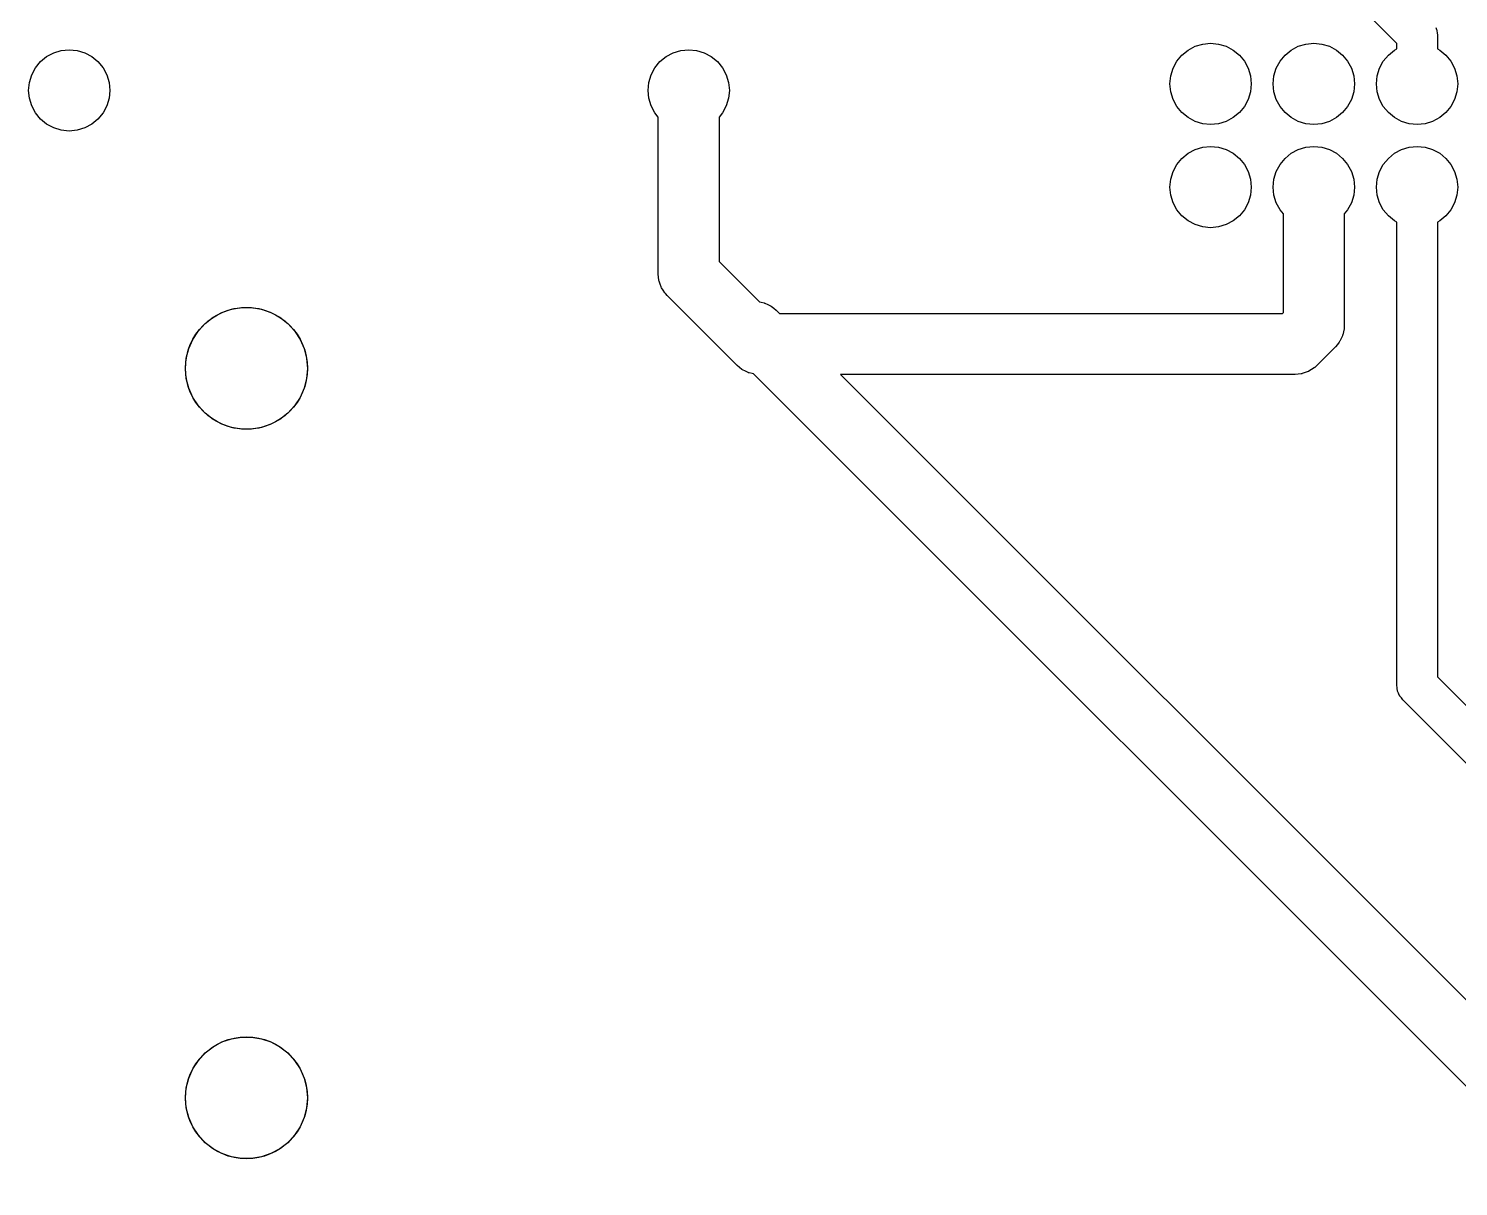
# Model space of a CAD drawing. Extents: x 62 to 248, y -138 to -62.
# Drawn here: x 79.64 to 114.82, y -137.63 to -109.14 of the extents above; entities that cross this region are included whole.
import ezdxf

# ---------------------------------------------------------------- set-up
doc = ezdxf.new("R2010")
doc.units = 0
doc.layers.add('BLACK', color=7, linetype='CONTINUOUS')

msp = doc.modelspace()

# ---------------------------------------------------------------- linework, layer by layer
at = {"layer": 'BLACK', "linetype": 'CONTINUOUS'}
for p, q in [((113.3, -109.507), (112.413, -108.62)), ((114.258, -109.11), (114.28, -109.159)), ((114.28, -109.159), (114.282, -109.177)), ((114.282, -109.177), (114.289, -109.194)), ((114.289, -109.194), (114.292, -109.247)), ((114.292, -109.247), (114.3, -109.3)), ((114.3, -109.3), (114.3, -109.639)), ((80.0844, -109.829), (80.2573, -109.736)), ((80.2573, -109.736), (80.4449, -109.679)), ((80.4449, -109.679), (80.64, -109.66)), ((80.64, -109.66), (80.8351, -109.679)), ((80.8351, -109.679), (81.0227, -109.736)), ((81.0227, -109.736), (81.1956, -109.829)), ((95.3244, -109.829), (95.4973, -109.736)), ((95.4973, -109.736), (95.6849, -109.679)), ((95.6849, -109.679), (95.88, -109.66)), ((95.88, -109.66), (96.0751, -109.679)), ((96.0751, -109.679), (96.2627, -109.736)), ((96.2627, -109.736), (96.4356, -109.829)), ((108.013, -109.793), (108.164, -109.669)), ((108.164, -109.669), (108.337, -109.576)), ((108.337, -109.576), (108.525, -109.519)), ((108.525, -109.519), (108.72, -109.5)), ((108.72, -109.5), (108.915, -109.519)), ((108.915, -109.519), (109.103, -109.576)), ((109.103, -109.576), (109.276, -109.669)), ((109.276, -109.669), (109.427, -109.793)), ((110.553, -109.793), (110.704, -109.669)), ((110.704, -109.669), (110.877, -109.576)), ((110.877, -109.576), (111.065, -109.519)), ((111.065, -109.519), (111.26, -109.5)), ((111.26, -109.5), (111.455, -109.519)), ((111.455, -109.519), (111.643, -109.576)), ((111.643, -109.576), (111.816, -109.669)), ((111.816, -109.669), (111.967, -109.793)), ((113.093, -109.793), (113.244, -109.669)), ((113.244, -109.669), (113.3, -109.639)), ((113.3, -109.639), (113.3, -109.507)), ((114.3, -109.639), (114.356, -109.669)), ((114.356, -109.669), (114.507, -109.793)), ((79.8085, -110.104), (79.9329, -109.953)), ((79.9329, -109.953), (80.0844, -109.829)), ((81.1956, -109.829), (81.3471, -109.953)), ((81.3471, -109.953), (81.4715, -110.104)), ((95.0485, -110.104), (95.1729, -109.953)), ((95.1729, -109.953), (95.3244, -109.829)), ((96.4356, -109.829), (96.5871, -109.953)), ((96.5871, -109.953), (96.7115, -110.104)), ((107.796, -110.117), (107.889, -109.944)), ((107.889, -109.944), (108.013, -109.793)), ((109.427, -109.793), (109.551, -109.944)), ((109.551, -109.944), (109.644, -110.117)), ((110.336, -110.117), (110.429, -109.944)), ((110.429, -109.944), (110.553, -109.793)), ((111.967, -109.793), (112.091, -109.944)), ((112.091, -109.944), (112.184, -110.117)), ((112.876, -110.117), (112.969, -109.944)), ((112.969, -109.944), (113.093, -109.793)), ((114.507, -109.793), (114.631, -109.944)), ((114.631, -109.944), (114.724, -110.117)), ((79.6592, -110.465), (79.7161, -110.277)), ((79.7161, -110.277), (79.8085, -110.104)), ((81.4715, -110.104), (81.5639, -110.277)), ((81.5639, -110.277), (81.6208, -110.465)), ((94.8992, -110.465), (94.9561, -110.277)), ((94.9561, -110.277), (95.0485, -110.104)), ((96.7115, -110.104), (96.8039, -110.277)), ((96.8039, -110.277), (96.8608, -110.465)), ((107.72, -110.5), (107.739, -110.305)), ((107.739, -110.305), (107.796, -110.117)), ((109.644, -110.117), (109.701, -110.305)), ((109.701, -110.305), (109.72, -110.5)), ((110.26, -110.5), (110.279, -110.305)), ((110.279, -110.305), (110.336, -110.117)), ((112.184, -110.117), (112.241, -110.305)), ((112.241, -110.305), (112.26, -110.5)), ((112.8, -110.5), (112.819, -110.305)), ((112.819, -110.305), (112.876, -110.117)), ((114.724, -110.117), (114.781, -110.305)), ((114.781, -110.305), (114.8, -110.5)), ((79.64, -110.66), (79.6592, -110.465)), ((79.6592, -110.855), (79.64, -110.66)), ((81.6208, -110.465), (81.64, -110.66)), ((81.64, -110.66), (81.6208, -110.855)), ((94.88, -110.66), (94.8992, -110.465)), ((94.8992, -110.855), (94.88, -110.66)), ((96.8608, -110.465), (96.88, -110.66)), ((96.88, -110.66), (96.8608, -110.855)), ((107.739, -110.695), (107.72, -110.5)), ((107.796, -110.883), (107.739, -110.695)), ((109.701, -110.695), (109.644, -110.883)), ((109.72, -110.5), (109.701, -110.695)), ((110.279, -110.695), (110.26, -110.5)), ((110.336, -110.883), (110.279, -110.695)), ((112.241, -110.695), (112.184, -110.883)), ((112.26, -110.5), (112.241, -110.695)), ((112.819, -110.695), (112.8, -110.5)), ((112.876, -110.883), (112.819, -110.695)), ((114.781, -110.695), (114.724, -110.883)), ((114.8, -110.5), (114.781, -110.695)), ((79.7161, -111.043), (79.6592, -110.855)), ((79.8085, -111.216), (79.7161, -111.043)), ((81.5639, -111.043), (81.4715, -111.216)), ((81.6208, -110.855), (81.5639, -111.043)), ((94.9561, -111.043), (94.8992, -110.855)), ((95.0485, -111.216), (94.9561, -111.043)), ((96.8039, -111.043), (96.7115, -111.216)), ((96.8608, -110.855), (96.8039, -111.043)), ((107.889, -111.056), (107.796, -110.883)), ((108.013, -111.207), (107.889, -111.056)), ((109.551, -111.056), (109.427, -111.207)), ((109.644, -110.883), (109.551, -111.056)), ((110.429, -111.056), (110.336, -110.883)), ((110.553, -111.207), (110.429, -111.056)), ((112.091, -111.056), (111.967, -111.207)), ((112.184, -110.883), (112.091, -111.056)), ((112.969, -111.056), (112.876, -110.883)), ((113.093, -111.207), (112.969, -111.056)), ((114.631, -111.056), (114.507, -111.207)), ((114.724, -110.883), (114.631, -111.056)), ((79.9329, -111.367), (79.8085, -111.216)), ((80.0844, -111.491), (79.9329, -111.367)), ((80.2573, -111.584), (80.0844, -111.491)), ((81.1956, -111.491), (81.0227, -111.584)), ((81.3471, -111.367), (81.1956, -111.491)), ((81.4715, -111.216), (81.3471, -111.367)), ((95.13, -111.315), (95.0485, -111.216)), ((95.13, -115.18), (95.13, -111.315)), ((96.7115, -111.216), (96.63, -111.315)), ((96.63, -111.315), (96.63, -114.869)), ((108.164, -111.331), (108.013, -111.207)), ((108.337, -111.424), (108.164, -111.331)), ((108.525, -111.481), (108.337, -111.424)), ((108.72, -111.5), (108.525, -111.481)), ((108.915, -111.481), (108.72, -111.5)), ((109.103, -111.424), (108.915, -111.481)), ((109.276, -111.331), (109.103, -111.424)), ((109.427, -111.207), (109.276, -111.331)), ((110.704, -111.331), (110.553, -111.207)), ((110.877, -111.424), (110.704, -111.331)), ((111.065, -111.481), (110.877, -111.424)), ((111.26, -111.5), (111.065, -111.481)), ((111.455, -111.481), (111.26, -111.5)), ((111.643, -111.424), (111.455, -111.481)), ((111.816, -111.331), (111.643, -111.424)), ((111.967, -111.207), (111.816, -111.331)), ((113.244, -111.331), (113.093, -111.207)), ((113.417, -111.424), (113.244, -111.331)), ((113.605, -111.481), (113.417, -111.424)), ((113.8, -111.5), (113.605, -111.481)), ((113.995, -111.481), (113.8, -111.5)), ((114.183, -111.424), (113.995, -111.481)), ((114.356, -111.331), (114.183, -111.424)), ((114.507, -111.207), (114.356, -111.331)), ((80.4449, -111.641), (80.2573, -111.584)), ((80.64, -111.66), (80.4449, -111.641)), ((80.8351, -111.641), (80.64, -111.66)), ((81.0227, -111.584), (80.8351, -111.641)), ((108.013, -112.333), (108.164, -112.209)), ((108.164, -112.209), (108.337, -112.116)), ((108.337, -112.116), (108.525, -112.059)), ((108.525, -112.059), (108.72, -112.04)), ((108.72, -112.04), (108.915, -112.059)), ((108.915, -112.059), (109.103, -112.116)), ((109.103, -112.116), (109.276, -112.209)), ((109.276, -112.209), (109.427, -112.333)), ((110.553, -112.333), (110.704, -112.209)), ((110.704, -112.209), (110.877, -112.116)), ((110.877, -112.116), (111.065, -112.059)), ((111.065, -112.059), (111.26, -112.04)), ((111.26, -112.04), (111.455, -112.059)), ((111.455, -112.059), (111.643, -112.116)), ((111.643, -112.116), (111.816, -112.209)), ((111.816, -112.209), (111.967, -112.333)), ((113.093, -112.333), (113.244, -112.209)), ((113.244, -112.209), (113.417, -112.116)), ((113.417, -112.116), (113.605, -112.059)), ((113.605, -112.059), (113.8, -112.04)), ((113.8, -112.04), (113.995, -112.059)), ((113.995, -112.059), (114.183, -112.116)), ((114.183, -112.116), (114.356, -112.209)), ((114.356, -112.209), (114.507, -112.333)), ((107.796, -112.657), (107.889, -112.484)), ((107.889, -112.484), (108.013, -112.333)), ((109.427, -112.333), (109.551, -112.484)), ((109.551, -112.484), (109.644, -112.657)), ((110.336, -112.657), (110.429, -112.484)), ((110.429, -112.484), (110.553, -112.333)), ((111.967, -112.333), (112.091, -112.484)), ((112.091, -112.484), (112.184, -112.657)), ((112.876, -112.657), (112.969, -112.484)), ((112.969, -112.484), (113.093, -112.333)), ((114.507, -112.333), (114.631, -112.484)), ((114.631, -112.484), (114.724, -112.657)), ((107.72, -113.04), (107.739, -112.845)), ((107.739, -112.845), (107.796, -112.657)), ((109.644, -112.657), (109.701, -112.845)), ((109.701, -112.845), (109.72, -113.04)), ((110.26, -113.04), (110.279, -112.845)), ((110.279, -112.845), (110.336, -112.657)), ((112.184, -112.657), (112.241, -112.845)), ((112.241, -112.845), (112.26, -113.04)), ((112.8, -113.04), (112.819, -112.845)), ((112.819, -112.845), (112.876, -112.657)), ((114.724, -112.657), (114.781, -112.845)), ((114.781, -112.845), (114.8, -113.04)), ((107.739, -113.235), (107.72, -113.04)), ((107.796, -113.423), (107.739, -113.235)), ((109.701, -113.235), (109.644, -113.423)), ((109.72, -113.04), (109.701, -113.235)), ((110.279, -113.235), (110.26, -113.04)), ((110.336, -113.423), (110.279, -113.235)), ((112.241, -113.235), (112.184, -113.423)), ((112.26, -113.04), (112.241, -113.235)), ((112.819, -113.235), (112.8, -113.04)), ((112.876, -113.423), (112.819, -113.235)), ((114.781, -113.235), (114.724, -113.423)), ((114.8, -113.04), (114.781, -113.235)), ((107.889, -113.596), (107.796, -113.423)), ((108.013, -113.747), (107.889, -113.596)), ((109.551, -113.596), (109.427, -113.747)), ((109.644, -113.423), (109.551, -113.596)), ((110.429, -113.596), (110.336, -113.423)), ((110.51, -113.695), (110.429, -113.596)), ((112.091, -113.596), (112.01, -113.695)), ((112.184, -113.423), (112.091, -113.596)), ((112.969, -113.596), (112.876, -113.423)), ((113.093, -113.747), (112.969, -113.596)), ((114.631, -113.596), (114.507, -113.747)), ((114.724, -113.423), (114.631, -113.596)), ((108.164, -113.871), (108.013, -113.747)), ((108.337, -113.964), (108.164, -113.871)), ((108.525, -114.021), (108.337, -113.964)), ((109.103, -113.964), (108.915, -114.021)), ((109.276, -113.871), (109.103, -113.964)), ((109.427, -113.747), (109.276, -113.871)), ((110.51, -116.129), (110.51, -113.695)), ((112.01, -113.695), (112.01, -116.44)), ((113.244, -113.871), (113.093, -113.747)), ((113.3, -113.901), (113.244, -113.871)), ((113.3, -125.3), (113.3, -113.901)), ((114.356, -113.871), (114.3, -113.901)), ((114.3, -113.901), (114.3, -125.093)), ((114.507, -113.747), (114.356, -113.871)), ((108.72, -114.04), (108.525, -114.021)), ((108.915, -114.021), (108.72, -114.04)), ((96.63, -114.869), (97.6246, -115.864)), ((95.1388, -115.256), (95.13, -115.18)), ((95.1455, -115.332), (95.1388, -115.256)), ((95.1489, -115.342), (95.1455, -115.332)), ((95.1502, -115.353), (95.1489, -115.342)), ((95.1763, -115.425), (95.1502, -115.353)), ((95.2003, -115.497), (95.1763, -115.425)), ((95.206, -115.506), (95.2003, -115.497)), ((95.2098, -115.517), (95.206, -115.506)), ((95.2517, -115.58), (95.2098, -115.517)), ((95.2917, -115.645), (95.2517, -115.58)), ((95.3019, -115.657), (95.2917, -115.645)), ((95.3055, -115.662), (95.3019, -115.657)), ((95.3134, -115.67), (95.3055, -115.662)), ((95.3497, -115.71), (95.3134, -115.67)), ((96.7697, -117.13), (95.3497, -115.71)), ((84.3975, -116.126), (84.6318, -116.046)), ((84.6318, -116.046), (84.8761, -116.005)), ((84.8761, -116.005), (85.1239, -116.005)), ((85.1239, -116.005), (85.3682, -116.046)), ((85.3682, -116.046), (85.6025, -116.126)), ((97.6246, -115.864), (97.6613, -115.873)), ((97.6613, -115.873), (97.7359, -115.888)), ((97.7359, -115.888), (97.7458, -115.893)), ((97.7458, -115.893), (97.7565, -115.895)), ((97.7565, -115.895), (97.8246, -115.929)), ((97.8246, -115.929), (97.8937, -115.962)), ((97.8937, -115.962), (97.9023, -115.968)), ((97.9023, -115.968), (97.9121, -115.973)), ((97.9121, -115.973), (97.9705, -116.022)), ((97.9705, -116.022), (98.0303, -116.07)), ((98.0303, -116.07), (98.1107, -116.15)), ((83.8163, -116.579), (83.9841, -116.396)), ((83.9841, -116.396), (84.1796, -116.244)), ((84.1796, -116.244), (84.3975, -116.126)), ((85.6025, -116.126), (85.8204, -116.244)), ((85.8204, -116.244), (86.0159, -116.396)), ((86.0159, -116.396), (86.1837, -116.579)), ((98.1107, -116.15), (110.489, -116.15)), ((110.489, -116.15), (110.51, -116.129)), ((83.6808, -116.786), (83.8163, -116.579)), ((86.1837, -116.579), (86.3192, -116.786)), ((111.931, -116.765), (111.898, -116.834)), ((111.965, -116.697), (111.931, -116.765)), ((111.967, -116.686), (111.965, -116.697)), ((111.972, -116.676), (111.967, -116.686)), ((111.987, -116.601), (111.972, -116.676)), ((112.005, -116.527), (111.987, -116.601)), ((112.006, -116.512), (112.005, -116.527)), ((112.007, -116.505), (112.006, -116.512)), ((112.01, -116.44), (112.007, -116.494)), ((112.007, -116.494), (112.007, -116.505)), ((83.5205, -117.253), (83.5813, -117.013)), ((83.5813, -117.013), (83.6808, -116.786)), ((86.3192, -116.786), (86.4187, -117.013)), ((86.4187, -117.013), (86.4795, -117.253)), ((97.0697, -117.43), (96.7697, -117.13)), ((111.79, -116.97), (111.33, -117.43)), ((111.838, -116.911), (111.79, -116.97)), ((111.887, -116.852), (111.838, -116.911)), ((111.892, -116.842), (111.887, -116.852)), ((111.898, -116.834), (111.892, -116.842)), ((83.5, -117.5), (83.5205, -117.253)), ((86.4795, -117.253), (86.5, -117.5)), ((97.1295, -117.478), (97.0697, -117.43)), ((97.1879, -117.527), (97.1295, -117.478)), ((111.265, -117.488), (111.2, -117.528)), ((111.277, -117.478), (111.265, -117.488)), ((111.282, -117.475), (111.277, -117.478)), ((111.29, -117.467), (111.282, -117.475)), ((111.33, -117.43), (111.29, -117.467)), ((83.5205, -117.747), (83.5, -117.5)), ((83.5813, -117.987), (83.5205, -117.747)), ((86.4795, -117.747), (86.4187, -117.987)), ((86.5, -117.5), (86.4795, -117.747)), ((97.1977, -117.532), (97.1879, -117.527)), ((97.2063, -117.538), (97.1977, -117.532)), ((97.2754, -117.571), (97.2063, -117.538)), ((97.3435, -117.605), (97.2754, -117.571)), ((97.3542, -117.607), (97.3435, -117.605)), ((97.3641, -117.612), (97.3542, -117.607)), ((97.4387, -117.627), (97.3641, -117.612)), ((97.4754, -117.636), (97.4387, -117.627)), ((117.47, -137.63), (97.4754, -117.636)), ((110.8, -117.65), (99.6107, -117.65)), ((99.6107, -117.65), (118.311, -136.35)), ((110.876, -117.641), (110.8, -117.65)), ((110.952, -117.635), (110.876, -117.641)), ((110.962, -117.631), (110.952, -117.635)), ((110.973, -117.63), (110.962, -117.631)), ((111.045, -117.604), (110.973, -117.63)), ((111.117, -117.58), (111.045, -117.604)), ((111.126, -117.574), (111.117, -117.58)), ((111.137, -117.57), (111.126, -117.574)), ((111.2, -117.528), (111.137, -117.57)), ((83.6808, -118.214), (83.5813, -117.987)), ((86.4187, -117.987), (86.3192, -118.214)), ((83.8163, -118.421), (83.6808, -118.214)), ((83.9841, -118.604), (83.8163, -118.421)), ((86.1837, -118.421), (86.0159, -118.604)), ((86.3192, -118.214), (86.1837, -118.421)), ((84.1796, -118.756), (83.9841, -118.604)), ((84.3975, -118.874), (84.1796, -118.756)), ((84.6318, -118.954), (84.3975, -118.874)), ((85.6025, -118.874), (85.3682, -118.954)), ((85.8204, -118.756), (85.6025, -118.874)), ((86.0159, -118.604), (85.8204, -118.756)), ((84.8761, -118.995), (84.6318, -118.954)), ((85.1239, -118.995), (84.8761, -118.995)), ((85.3682, -118.954), (85.1239, -118.995)), ((114.3, -125.093), (119.307, -130.1)), ((113.308, -125.353), (113.3, -125.3)), ((113.311, -125.406), (113.308, -125.353)), ((113.318, -125.423), (113.311, -125.406)), ((113.32, -125.441), (113.318, -125.423)), ((113.342, -125.49), (113.32, -125.441)), ((113.361, -125.54), (113.342, -125.49)), ((113.372, -125.554), (113.361, -125.54)), ((113.379, -125.57), (113.372, -125.554)), ((113.414, -125.611), (113.379, -125.57)), ((113.446, -125.654), (113.414, -125.611)), ((118.846, -131.054), (113.446, -125.654)), ((84.3975, -134.076), (84.6318, -133.996)), ((84.6318, -133.996), (84.8761, -133.955)), ((84.8761, -133.955), (85.1239, -133.955)), ((85.1239, -133.955), (85.3682, -133.996)), ((85.3682, -133.996), (85.6025, -134.076)), ((83.8163, -134.529), (83.9841, -134.346)), ((83.9841, -134.346), (84.1796, -134.194)), ((84.1796, -134.194), (84.3975, -134.076)), ((85.6025, -134.076), (85.8204, -134.194)), ((85.8204, -134.194), (86.0159, -134.346)), ((86.0159, -134.346), (86.1837, -134.529)), ((83.6808, -134.736), (83.8163, -134.529)), ((86.1837, -134.529), (86.3192, -134.736)), ((83.5205, -135.203), (83.5813, -134.963)), ((83.5813, -134.963), (83.6808, -134.736)), ((86.3192, -134.736), (86.4187, -134.963)), ((86.4187, -134.963), (86.4795, -135.203)), ((83.5, -135.45), (83.5205, -135.203)), ((86.4795, -135.203), (86.5, -135.45)), ((83.5205, -135.697), (83.5, -135.45)), ((83.5813, -135.937), (83.5205, -135.697)), ((86.4795, -135.697), (86.4187, -135.937)), ((86.5, -135.45), (86.4795, -135.697)), ((83.6808, -136.164), (83.5813, -135.937)), ((86.4187, -135.937), (86.3192, -136.164)), ((83.8163, -136.371), (83.6808, -136.164)), ((83.9841, -136.554), (83.8163, -136.371)), ((86.1837, -136.371), (86.0159, -136.554)), ((86.3192, -136.164), (86.1837, -136.371)), ((84.1796, -136.706), (83.9841, -136.554)), ((84.3975, -136.824), (84.1796, -136.706)), ((84.6318, -136.904), (84.3975, -136.824)), ((85.6025, -136.824), (85.3682, -136.904)), ((85.8204, -136.706), (85.6025, -136.824)), ((86.0159, -136.554), (85.8204, -136.706)), ((84.8761, -136.945), (84.6318, -136.904)), ((85.1239, -136.945), (84.8761, -136.945)), ((85.3682, -136.904), (85.1239, -136.945))]:
    msp.add_line(p, q, dxfattribs=at)
at = {"layer": 'BLACK'}
for centre in [(85, -117.5), (85, -135.45)]:
    msp.add_circle(centre, 1.5, dxfattribs=at)

doc.saveas('drawing.dxf')
